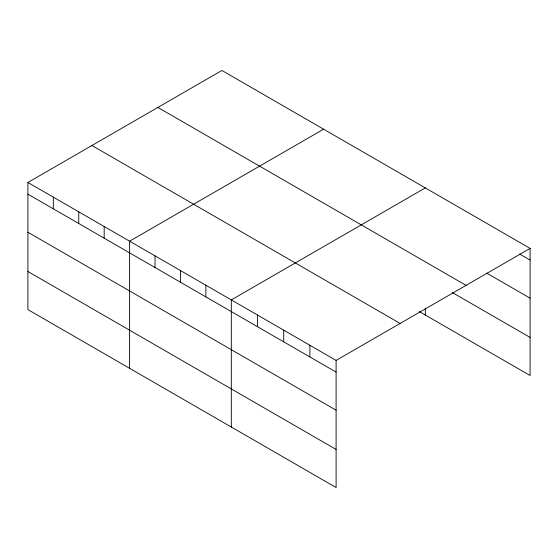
<?xml version="1.0" encoding="UTF-8"?>
<svg xmlns="http://www.w3.org/2000/svg" width="558" height="558" viewBox="0 0 558 558"><rect width="100%" height="100%" fill="white"/><g stroke="black" fill="none" stroke-linecap="round" stroke-linejoin="round"><path stroke-width="0.84" d="M27.9 182.473L336.097 360.405L336.097 487.532L27.9 309.599L27.9 182.473L221.903 70.468L530.1 248.401L530.1 375.527L419.33 311.573M323.605 129.184L129.602 241.189L129.602 368.315M425.315 187.906L231.312 299.911L231.312 427.037M336.097 360.405L530.1 248.401M519.624 254.023L530.1 260.077M486.688 273.113L530.1 298.174M157.879 107.429L466.076 285.368M452.259 292.49L530.1 337.43M91.924 145.512L400.121 323.445M27.9 194.142L336.097 372.081M27.9 232.24L336.097 410.179M27.9 271.495L336.097 449.434M425.315 308.1L425.315 315.033M309.899 345.283L309.899 356.953M283.708 330.162L283.708 341.831M257.51 315.033L257.51 326.702M205.888 285.229L205.888 296.898M180.457 270.553L180.457 282.222M155.033 255.871L155.033 267.54M104.179 226.513L104.179 238.182M78.755 211.831L78.755 223.5M53.324 197.148L53.324 208.825"/></g></svg>
